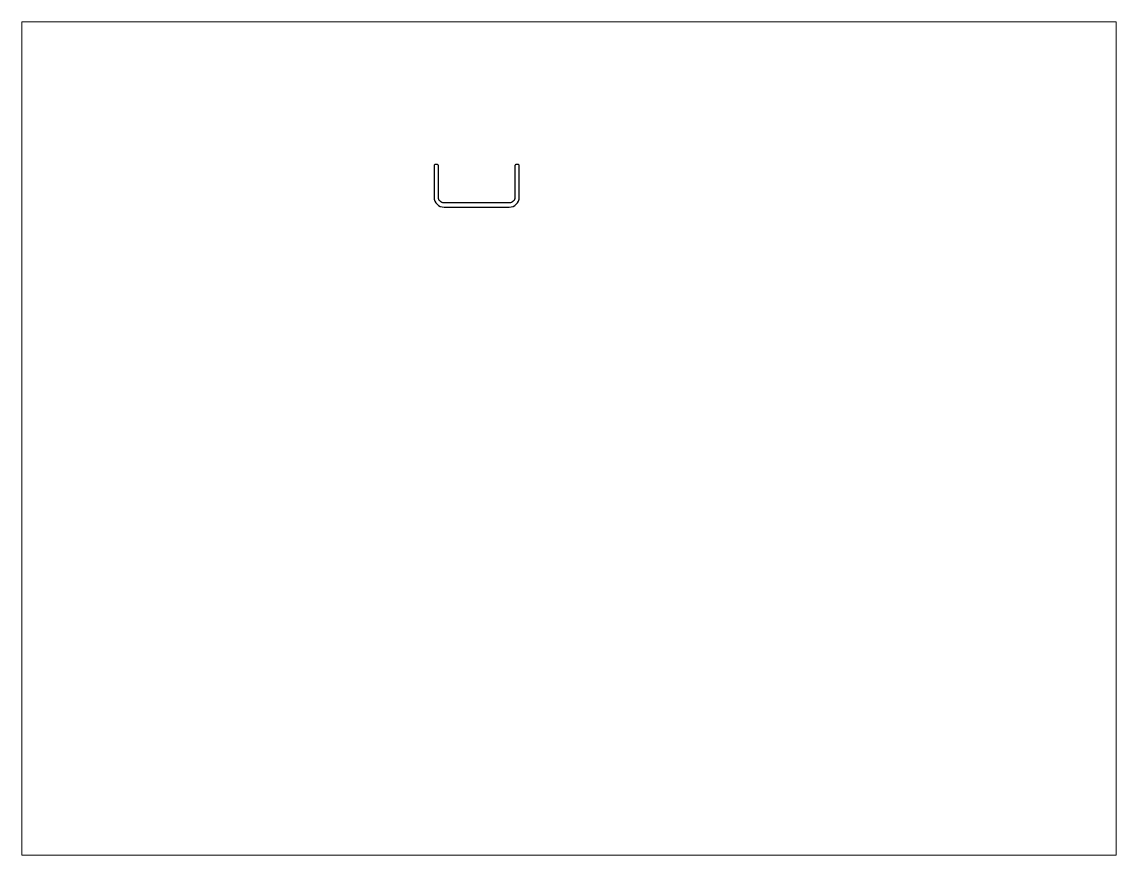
# Paper-space layout 'Layout1' of a CAD drawing. Extents: x 27 to 240, y 20 to 183.
# The model-space entities are those that its viewports show. They can reach past a viewport. Long polylines and large blocks are cut down to what shows.
import ezdxf

# ---------------------------------------------------------------- set-up
doc = ezdxf.new("R2010")
doc.units = 0
doc.header["$LTSCALE"] = 15
doc.layers.get('0').update_dxf_attribs({"linetype": 'CONTINUOUS'})
doc.layers.add('KALIN_CIZGI', color=7, linetype='CONTINUOUS')

msp = doc.modelspace()

# ---------------------------------------------------------------- linework, layer by layer
at = {"layer": 'KALIN_CIZGI', "ltscale": 0.2}
msp.add_lwpolyline([(144.46, 215.39), (144.46, 226.59, 0.414214), (144.16, 226.89), (143.26, 226.89, 0.414214), (142.96, 226.59), (142.96, 215.39, 0.414214), (146.46, 211.89), (169.46, 211.89, 0.414214), (172.96, 215.39), (172.96, 226.59, 0.414214), (172.66, 226.89), (171.76, 226.89, 0.414214), (171.46, 226.59), (171.46, 215.39, -0.414214), (169.46, 213.39), (146.46, 213.39, -0.414214)], format="xyb", close=True, dxfattribs=at)

psp = doc.layouts.get("Layout1")

# ---------------------------------------------------------------- viewports
at = {"layer": '0', "color": 0, "linetype": 'BYBLOCK', "ltscale": 0.05}
psp.add_viewport(center=(133.35, 101.6), size=(213.36, 162.56), view_center_point=(190.51, 130.3), view_height=293.8955, dxfattribs=at)

doc.saveas('drawing.dxf')
